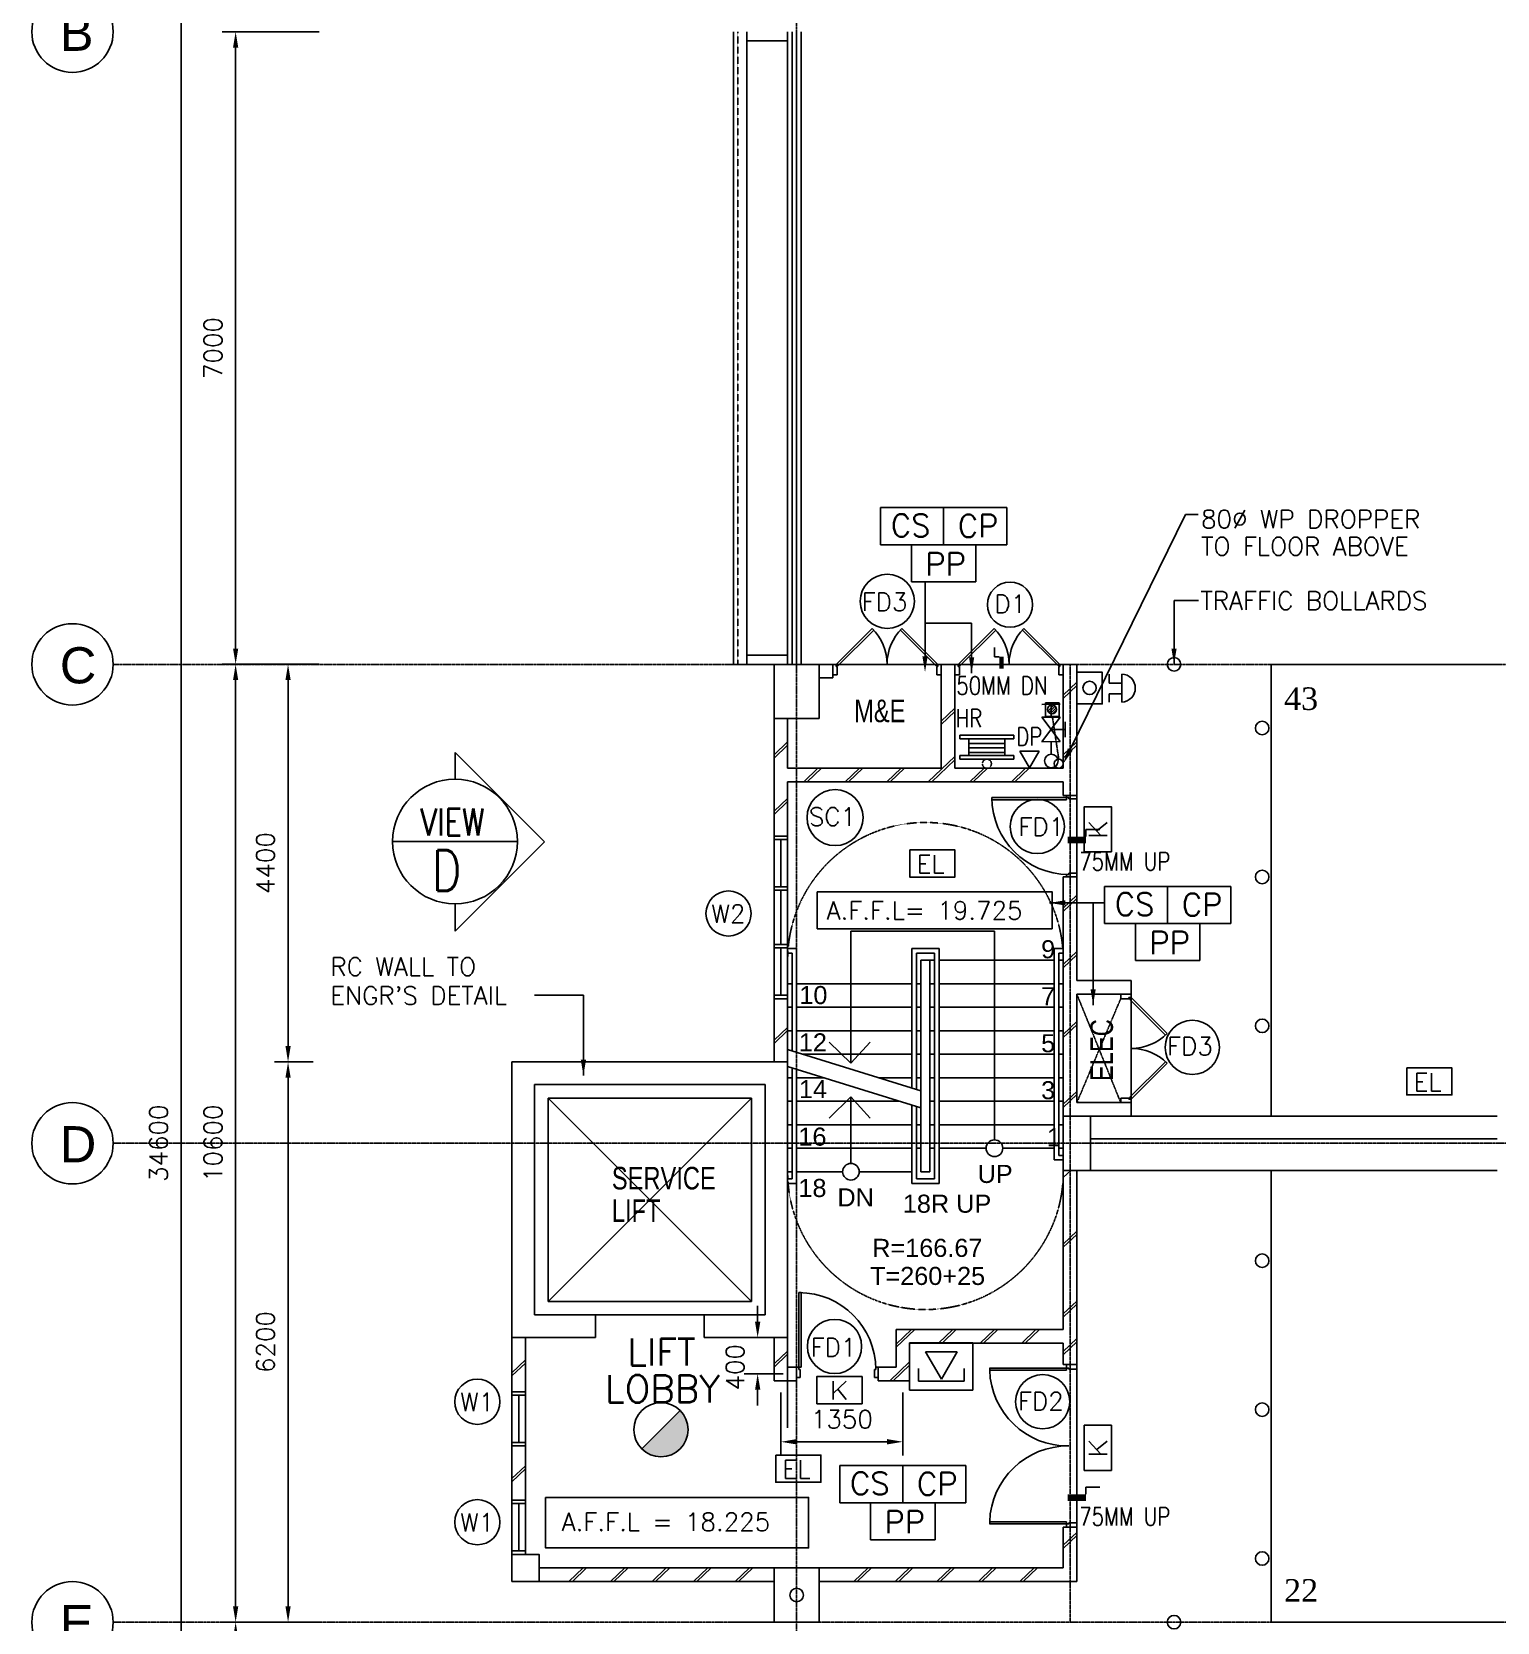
# Model space of a CAD drawing. Header units: millimetres. Extents: x -312260 to 194620, y -310600 to 21683.
# Drawn here: x -46871 to -30659, y -7219 to 10381 of the extents above; entities that cross this region are included whole.
import ezdxf
from ezdxf.enums import TextEntityAlignment as Align

# ---------------------------------------------------------------- set-up
doc = ezdxf.new("R2010")
doc.units = ezdxf.units.MM
doc.header["$LTSCALE"] = 5
doc.header["$MEASUREMENT"] = 0
doc.header["$PDMODE"] = 3
for name, pattern in [('CENTER', [2, 1.25, -0.25, 0.25, -0.25]), ('DASHDOT', [1, 0.5, -0.25, 0, -0.25]), ('DASHDOT2', [0.5, 0.25, -0.125, 0, -0.125]), ('DASHEDX2', [1.5, 1, -0.5]), ('DIVIDE', [1.25, 0.5, -0.25, 0, -0.25, 0, -0.25]), ('HIDDEN', [0.375, 0.25, -0.125]), ('HIDDEN2', [0.1875, 0.125, -0.0625])]:
    doc.linetypes.add(name, pattern=pattern)
for name, color, linetype in [('-FF', 240, 'Continuous'), ('-HR', 4, 'Continuous'), ('-HR PIPE', 4, 'DIVIDE'), ('-HR TEXT', 4, 'Continuous'), ('beam_p', 1, 'Continuous'), ('col', 7, 'Continuous'), ('CP', 8, 'Continuous'), ('CP NUMBERING', 1, 'Continuous'), ('DIM', 7, 'Continuous'), ('DR', 1, 'Continuous'), ('DW-T', 7, 'Continuous'), ('EL & K', 10, 'Continuous'), ('GRID', 9, 'CENTER'), ('L', 1, 'Continuous'), ('LEG-T', 7, 'Continuous'), ('LINE', 7, 'Continuous'), ('parap', 7, 'Continuous'), ('park L', 9, 'DASHEDX2'), ('R25', 5, 'Continuous'), ('RAIL', 1, 'Continuous'), ('RC', 3, 'Continuous'), ('RWDP', 1, 'Continuous'), ('SPEC', 7, 'Continuous'), ('T35', 2, 'Continuous'), ('TEXT', 7, 'Continuous'), ('wall', 2, 'Continuous'), ('WIN', 5, 'Continuous'), ('WP', 50, 'Continuous')]:
    doc.layers.add(name, color=color, linetype=linetype)
doc.styles.add('CARPARK NO', font='TIMES.TTF', dxfattribs={"height": 200})
doc.styles.add('E', font='ROMANS.SHX', dxfattribs={"width": 0.9})
doc.styles.add('HELV', font='HELV.shx')
doc.styles.add('HELVL', font='HELVL.shx')
doc.styles.add('ROMANS', font='romans.shx', dxfattribs={"width": 0.9, "height": 450})
doc.styles.add('ROMS', font='romans.shx', dxfattribs={"width": 0.8, "height": 230})
doc.styles.add('S100', font='ROMANS.shx', dxfattribs={"height": 200})
doc.dimstyles.new('S100', dxfattribs={"dimscale": 0, "dimtxt": 150, "dimasz": 175, "dimexe": 150, "dimexo": 150, "dimgap": 150, "dimtad": 1, "dimdec": 0, "dimzin": 0, "dimdsep": 46, "dimtxsty": 'S100', "dimcen": 0, "dimdle": 100, "dimclrd": 5, "dimclre": 5, "dimclrt": 1, "dimaunit": 1, "dimadec": 0, "dimazin": 0, "dimtfac": 1, "dimtdec": 0, "dimtofl": 0, "dimtmove": 1, "dimatfit": 3, "dimfxl": 1, "dimtolj": 1, "dimtzin": 0, "dimarcsym": 0})

# ---------------------------------------------------------------- blocks, each defined once
blk = doc.blocks.new('*D26')
at = {"layer": 'DEFPOINTS', "color": 0}
for p in [(-44036, -1019), (-43609, -1019), (-43609, -7219)]:
    blk.add_point(p, dxfattribs=at)
at = {"layer": 'DIM', "color": 5, "lineweight": -2}
for p, q in [((-43759, -1019), (-44186, -1019)), ((-44036, -7044), (-44036, -1194)), ((-43759, -7219), (-44186, -7219))]:
    blk.add_line(p, q, dxfattribs=at)
at = {"layer": 'DIM', "color": 5}
for points in [[(-44065, -1194), (-44007, -1194), (-44036, -1019)], [(-44065, -7044), (-44007, -7044), (-44036, -7219)]]:
    blk.add_solid(points, dxfattribs=at)
at = {"layer": 'DIM', "color": 1, "insert": (-44286, -4119), "char_height": 200, "attachment_point": 5, "rotation": 90, "style": 'S100'}
blk.add_mtext('\\A1;6200', dxfattribs=at)
blk = doc.blocks.new('*D27')
at = {"layer": 'DEFPOINTS', "color": 0}
for p in [(-44036, 3381), (-43609, 3381), (-43609, -1019)]:
    blk.add_point(p, dxfattribs=at)
at = {"layer": 'DIM', "color": 5, "lineweight": -2}
for p, q in [((-43759, 3381), (-44186, 3381)), ((-44036, -844), (-44036, 3206)), ((-43759, -1019), (-44186, -1019))]:
    blk.add_line(p, q, dxfattribs=at)
at = {"layer": 'DIM', "color": 5}
for points in [[(-44065, 3206), (-44007, 3206), (-44036, 3381)], [(-44065, -844), (-44007, -844), (-44036, -1019)]]:
    blk.add_solid(points, dxfattribs=at)
at = {"layer": 'DIM', "color": 1, "insert": (-44286, 1181), "char_height": 200, "attachment_point": 5, "rotation": 90, "style": 'S100'}
blk.add_mtext('\\A1;4400', dxfattribs=at)
blk = doc.blocks.new('*D29')
at = {"layer": 'DEFPOINTS', "color": 0}
for p in [(-44616, -7219), (-43541, -7219), (-43541, -14219)]:
    blk.add_point(p, dxfattribs=at)
at = {"layer": 'DIM', "color": 5, "lineweight": -2}
for p, q in [((-43691, -7219), (-44766, -7219)), ((-44616, -14044), (-44616, -7394)), ((-43691, -14219), (-44766, -14219))]:
    blk.add_line(p, q, dxfattribs=at)
at = {"layer": 'DIM', "color": 5}
for points in [[(-44645, -7394), (-44587, -7394), (-44616, -7219)], [(-44645, -14044), (-44587, -14044), (-44616, -14219)]]:
    blk.add_solid(points, dxfattribs=at)
at = {"layer": 'DIM', "color": 1, "insert": (-44866, -10719), "char_height": 200, "attachment_point": 5, "rotation": 90, "style": 'S100'}
blk.add_mtext('\\A1;7000', dxfattribs=at)
blk = doc.blocks.new('*D30')
at = {"layer": 'DEFPOINTS', "color": 0}
for p in [(-44616, 3381), (-43541, 3381), (-43541, -7219)]:
    blk.add_point(p, dxfattribs=at)
at = {"layer": 'DIM', "color": 5, "lineweight": -2}
for p, q in [((-43691, 3381), (-44766, 3381)), ((-44616, -7044), (-44616, 3206)), ((-43691, -7219), (-44766, -7219))]:
    blk.add_line(p, q, dxfattribs=at)
at = {"layer": 'DIM', "color": 5}
for points in [[(-44645, 3206), (-44587, 3206), (-44616, 3381)], [(-44645, -7044), (-44587, -7044), (-44616, -7219)]]:
    blk.add_solid(points, dxfattribs=at)
at = {"layer": 'DIM', "color": 1, "insert": (-44866, -1919), "char_height": 200, "attachment_point": 5, "rotation": 90, "style": 'S100'}
blk.add_mtext('\\A1;10600', dxfattribs=at)
blk = doc.blocks.new('*D31')
at = {"layer": 'DEFPOINTS', "color": 0}
for p in [(-44616, 10381), (-43541, 10381), (-43541, 3381)]:
    blk.add_point(p, dxfattribs=at)
at = {"layer": 'DIM', "color": 5, "lineweight": -2}
for p, q in [((-43691, 10381), (-44766, 10381)), ((-44616, 3556), (-44616, 10206)), ((-43691, 3381), (-44766, 3381))]:
    blk.add_line(p, q, dxfattribs=at)
at = {"layer": 'DIM', "color": 5}
for points in [[(-44645, 10206), (-44587, 10206), (-44616, 10381)], [(-44645, 3556), (-44587, 3556), (-44616, 3381)]]:
    blk.add_solid(points, dxfattribs=at)
at = {"layer": 'DIM', "color": 1, "insert": (-44866, 6881), "char_height": 200, "attachment_point": 5, "rotation": 90, "style": 'S100'}
blk.add_mtext('\\A1;7000', dxfattribs=at)
blk = doc.blocks.new('*D33')
at = {"layer": 'DEFPOINTS', "color": 0}
for p in [(-43541, 15381), (-45219, -19219), (-43541, -19219)]:
    blk.add_point(p, dxfattribs=at)
at = {"layer": 'DIM', "color": 5, "lineweight": -2}
for p, q in [((-43691, 15381), (-45369, 15381)), ((-45219, 15206), (-45219, -19044)), ((-43691, -19219), (-45369, -19219))]:
    blk.add_line(p, q, dxfattribs=at)
at = {"layer": 'DIM', "color": 5}
for points in [[(-45248, 15206), (-45190, 15206), (-45219, 15381)], [(-45248, -19044), (-45190, -19044), (-45219, -19219)]]:
    blk.add_solid(points, dxfattribs=at)
at = {"layer": 'DIM', "color": 1, "insert": (-45469, -1919), "char_height": 200, "attachment_point": 5, "rotation": 90, "style": 'S100'}
blk.add_mtext('\\A1;34600', dxfattribs=at)
blk = doc.blocks.new('DR900')
at = {"layer": 'DR'}
for p, q in [((25, 940), (50, 940)), ((25, 115), (25, 940)), ((50, 115), (50, 940)), ((0, 115), (25, 115)), ((0, 0), (38, 0)), ((50, 115), (25, 115)), ((25, 115), (25, 90)), ((25, 90), (38, 90)), ((38, 90), (38, 0)), ((862, 90), (875, 90)), ((862, 90), (862, 0)), ((862, 0), (900, 0)), ((875, 115), (900, 115)), ((875, 115), (875, 90))]:
    blk.add_line(p, q, dxfattribs=at)
blk.add_arc((25, 90), 850, 0, 90, dxfattribs=at)
blk = doc.blocks.new('DR2')
at = {"layer": 'DR', "color": 5}
for p, q in [((37, 115), (435, 513)), ((55, 97), (452, 495)), ((1145, 97), (748, 495)), ((1163, 115), (765, 513)), ((0, 115), (37, 115)), ((50, 0), (0, 0)), ((37, 115), (37, 90)), ((55, 97), (37, 115)), ((37, 90), (50, 90)), ((50, 90), (50, 0)), ((1145, 97), (1163, 115)), ((1163, 90), (1150, 90)), ((1150, 90), (1150, 0)), ((1163, 115), (1163, 90)), ((1200, 115), (1163, 115)), ((1150, 0), (1200, 0))]:
    blk.add_line(p, q, dxfattribs=at)
for centre, start, end in [((37, 115), 0, 45), ((1163, 115), 135, 180)]:
    blk.add_arc(centre, 563, start, end, dxfattribs=at)
blk = doc.blocks.new('*D78')
at = {"layer": 'DEFPOINTS', "color": 0}
for p in [(-38841, -4069), (-38509, -4069), (-38409, -4472)]:
    blk.add_point(p, dxfattribs=at)
at = {"layer": 'DIM', "color": 5, "lineweight": -2}
for p, q in [((-38841, -3894), (-38841, -3719)), ((-38659, -4069), (-38991, -4069)), ((-38559, -4472), (-38991, -4472)), ((-38841, -4647), (-38841, -4822))]:
    blk.add_line(p, q, dxfattribs=at)
at = {"layer": 'DIM', "color": 5}
for points in [[(-38870, -3894), (-38811, -3894), (-38841, -4069)], [(-38870, -4647), (-38811, -4647), (-38841, -4472)]]:
    blk.add_solid(points, dxfattribs=at)
at = {"layer": 'DIM', "color": 1, "insert": (-39091, -4398), "char_height": 200, "attachment_point": 5, "rotation": 90, "style": 'S100'}
blk.add_mtext('\\A1;400', dxfattribs=at)
blk = doc.blocks.new('*D77')
at = {"layer": 'DEFPOINTS', "color": 0}
for p in [(-38584, -4527), (-37234, -4527), (-38584, -5223)]:
    blk.add_point(p, dxfattribs=at)
at = {"layer": 'DIM', "color": 5, "lineweight": -2}
for p, q in [((-38584, -4677), (-38584, -5373)), ((-37234, -4677), (-37234, -5373)), ((-37409, -5223), (-38409, -5223))]:
    blk.add_line(p, q, dxfattribs=at)
at = {"layer": 'DIM', "color": 5}
for points in [[(-38409, -5193), (-38409, -5252), (-38584, -5223)], [(-37409, -5193), (-37409, -5252), (-37234, -5223)]]:
    blk.add_solid(points, dxfattribs=at)
at = {"layer": 'DIM', "color": 1, "insert": (-37909, -4973), "char_height": 200, "attachment_point": 5, "rotation": 0, "style": 'S100'}
blk.add_mtext('\\A1;1350', dxfattribs=at)
blk = doc.blocks.new('A$C30AE4755')
at = {"layer": 'WP', "color": 5}
for p, q in [((2777, -342), (4052, 2258)), ((4052, 2258), (4192, 2258))]:
    blk.add_line(p, q, dxfattribs=at)
at = {"layer": 'WP', "linetype": 'DASHDOT', "ltscale": 0.1}
blk.add_line((2579, 24), (2650, -449), dxfattribs=at)
at = {"layer": 'WP'}
blk.add_circle((2650, -499), 50, dxfattribs=at)
at = {"layer": 'WP', "color": 5}
blk.add_solid([(2803, -355), (2750, -329), (2700, -499)], dxfattribs=at)
at = {"layer": 'SPEC', "style": 'S100'}
for s, p in [('80%%C WP DROPPER', (4224, 2107)), ('TO FLOOR ABOVE', (4224, 1806))]:
    blk.add_text(s, height=200, dxfattribs=at).set_placement(p)

msp = doc.modelspace()

# ---------------------------------------------------------------- hatches: boundary and pattern name
at = {"layer": '-FF'}
msp.add_hatch(color=2, dxfattribs=at).paths.add_polyline_path([(-39610.4, -5089.1, 0.1989124), (-39698.2, -4877), (-40122.5, -5301.2, 0.6681786)])

# ---------------------------------------------------------------- linework, layer by layer
at = {"layer": '-FF', "color": 2}
for p, q in [((-34953.3, 3270.8), (-34953.3, 3174.3)), ((-34813.7, 3174.3), (-34953.3, 3174.3)), ((-34813.7, 3273.6), (-34813.7, 2961.8)), ((-34813.7, 3054.6), (-34953.3, 3054.6)), ((-34953.3, 3054.6), (-34953.3, 2962))]:
    msp.add_line(p, q, dxfattribs=at)
at = {"layer": '-FF', "color": 2, "ltscale": 10}
for p, q in [((-37159.5, -4129.3), (-36459.5, -4129.3)), ((-37159.5, -4651.2), (-37159.5, -4129.3)), ((-36459.5, -4129.3), (-36459.5, -4651.2)), ((-36982.8, -4229), (-36808.3, -4531.3)), ((-36633.7, -4229), (-36982.8, -4229)), ((-36808.3, -4531.3), (-36633.7, -4229)), ((-37060.6, -4551.5), (-37060.6, -4410.4)), ((-36555.9, -4551.5), (-37060.6, -4551.5)), ((-36555.9, -4410.4), (-36555.9, -4551.5)), ((-36459.5, -4651.2), (-37159.5, -4651.2))]:
    msp.add_line(p, q, dxfattribs=at)
at = {"layer": '-FF', "color": 2, "linetype": 'Continuous'}
msp.add_line((-40122.5, -5301.2), (-39698.2, -4877), dxfattribs=at)
at = {"layer": '-FF', "color": 2}
msp.add_lwpolyline([(-35309.5, 2942.7), (-35028.3, 2942.7), (-35028.3, 3292.6), (-35309.5, 3292.6)], close=True, dxfattribs=at)
msp.add_circle((-35168.3, 3119.7), 73.3, dxfattribs=at)
at = {"layer": '-FF', "color": 2, "linetype": 'Continuous'}
msp.add_circle((-39910.4, -5089.1), 300, dxfattribs=at)
at = {"layer": '-FF', "color": 2}
msp.add_arc((-34818.8, 3117.7), 156, 271.85513, 88.14487, dxfattribs=at)
at = {"layer": '-HR', "color": 13}
for p, q in [((-35493.8, 2938.7), (-35696.7, 2938.1)), ((-35593.5, 2795.2), (-35594, 2938.4)), ((-35493.4, 2795.5), (-35696.3, 2794.9)), ((-35492.6, 2525.2), (-35696.3, 2794.9)), ((-35695.4, 2524.6), (-35493.4, 2795.5)), ((-35594.4, 2660), (-35437.5, 2660)), ((-35437.5, 2576.4), (-35437.5, 2743.7)), ((-36605, 2556.2), (-36605, 2596.2)), ((-36005, 2596.2), (-36605, 2596.2)), ((-36005, 2556.2), (-36605, 2556.2)), ((-36505, 2370.7), (-36505, 2556.2)), ((-36105, 2506.2), (-36505, 2506.2)), ((-36105, 2370.7), (-36105, 2556.2)), ((-36005, 2556.2), (-36005, 2596.2)), ((-35492.6, 2525.2), (-35695.4, 2524.6)), ((-35592.3, 2386.9), (-35592.7, 2524.9)), ((-36005, 2370.7), (-36605, 2370.7)), ((-36605, 2330.7), (-36605, 2370.7)), ((-36005, 2330.7), (-36605, 2330.7)), ((-36105, 2456.2), (-36505, 2456.2)), ((-36105, 2406.2), (-36505, 2406.2)), ((-36005, 2330.7), (-36005, 2370.7)), ((-35728.3, 2420.2), (-35939.9, 2420.2)), ((-35939.9, 2420.2), (-35834.1, 2236.9)), ((-35834.1, 2236.9), (-35728.3, 2420.2))]:
    msp.add_line(p, q, dxfattribs=at)
msp.add_circle((-35592.3, 2311.9), 75, dxfattribs=at)
at = {"layer": '-HR PIPE', "color": 13, "ltscale": 1.3}
msp.add_circle((-36305, 2280.7), 50, dxfattribs=at)
for p, q in [((-36783.1, 5114.9), (-36783.1, 4704.2)), ((-36426.9, 4704.2), (-36426.9, 4293.6)), ((-42878.8, 1420.1), (-41498.8, 1420.1)), ((-34305, 923.5), (-34305, 512.9)), ((-36221.1, 428.8), (-37808.6, 428.8)), ((-37808.6, -1033.4), (-37808.6, 428.8)), ((-36221.1, 428.8), (-36221.1, -1881.9)), ((-33948.7, 512.9), (-33948.7, 102.3)), ((-37034.4, -2234.3), (-37034.4, 105.7)), ((-36884.4, 105.7), (-37034.4, 105.7)), ((-36934.4, -2234.3), (-36934.4, 105.7)), ((-35559.4, 105.7), (-36834.4, 105.7)), ((-35459.4, 105.7), (-35509.4, 105.7)), ((-38459.4, -154.3), (-38509.4, -154.3)), ((-37134.4, -154.3), (-38409.4, -154.3)), ((-37034.4, -154.3), (-37084.4, -154.3)), ((-36884.4, -154.3), (-36934.4, -154.3)), ((-35559.4, -154.3), (-36834.4, -154.3)), ((-35459.4, -154.3), (-35509.4, -154.3)), ((-38459.4, -414.3), (-38509.4, -414.3)), ((-37134.4, -414.3), (-38409.4, -414.3)), ((-37034.4, -414.3), (-37084.4, -414.3)), ((-36884.4, -414.3), (-36934.4, -414.3)), ((-35559.4, -414.3), (-36834.4, -414.3)), ((-35459.4, -414.3), (-35509.4, -414.3)), ((-38459.4, -674.3), (-38509.4, -674.3)), ((-37134.4, -674.3), (-38409.4, -674.3)), ((-37034.4, -675.1), (-37084.4, -675.1)), ((-36884.4, -674.3), (-36934.4, -674.3)), ((-35559.4, -674.3), (-36834.4, -674.3)), ((-35459.4, -674.3), (-35509.4, -674.3)), ((-37808.6, -1033.4), (-38048, -799.5)), ((-37808.6, -1033.4), (-37595.8, -799.5)), ((-37134.4, -934.3), (-38345, -934.3)), ((-37034.4, -934.3), (-37084.4, -934.3)), ((-36884.4, -934.3), (-36934.4, -934.3)), ((-35559.4, -934.3), (-36834.4, -934.3)), ((-35459.4, -934.3), (-35509.4, -934.3)), ((-38459.4, -1194.3), (-38509.4, -1194.3)), ((-38110.6, -1194.3), (-38409.4, -1194.3)), ((-37134.4, -1194.3), (-37505.6, -1194.3)), ((-37034.4, -1194.3), (-37084.4, -1194.3)), ((-36884.4, -1194.3), (-36934.4, -1194.3)), ((-35559.4, -1194.3), (-36834.4, -1194.3)), ((-35459.4, -1194.3), (-35509.4, -1194.3)), ((-37808.6, -1406.6), (-38048, -1640.6)), ((-37808.6, -1406.6), (-37808.6, -2141.9)), ((-37808.6, -1406.6), (-37595.8, -1640.6)), ((-38459.4, -1454.3), (-38509.4, -1454.3)), ((-37271.1, -1454.3), (-38409.4, -1454.3)), ((-36884.4, -1454.3), (-36934.4, -1454.3)), ((-35559.4, -1454.3), (-36834.4, -1454.3)), ((-35459.4, -1454.3), (-35509.4, -1454.3)), ((-38459.4, -1714.3), (-38509.4, -1714.3)), ((-37134.4, -1714.3), (-38409.4, -1714.3)), ((-37034.4, -1714.3), (-37084.4, -1714.3)), ((-36884.4, -1714.3), (-36934.4, -1714.3)), ((-36221.1, -1714.3), (-36834.4, -1714.3)), ((-35559.4, -1714.3), (-36221.1, -1714.3)), ((-35459.4, -1714.3), (-35509.4, -1714.3)), ((-38459.4, -1974.3), (-38509.4, -1974.3)), ((-37134.4, -1974.3), (-38409.4, -1974.3)), ((-37034.4, -1974.3), (-37084.4, -1974.3)), ((-36884.4, -1974.3), (-36934.4, -1974.3)), ((-36313.5, -1974.3), (-36834.4, -1974.3)), ((-35559.4, -1974.3), (-36128.8, -1974.3)), ((-35459.4, -1974.3), (-35509.4, -1974.3)), ((-38459.4, -2234.3), (-38509.4, -2234.3)), ((-37901, -2234.3), (-38409.4, -2234.3)), ((-37134.4, -2234.3), (-37716.3, -2234.3)), ((-37234.5, -5486.3), (-37234.5, -5897)), ((-36878.2, -5897), (-36878.2, -6307.6))]:
    msp.add_line(p, q)
at = {"color": 1}
for p, q in [((-38409.4, 235.7), (-38509.4, 235.7)), ((-38459.4, 185.7), (-38509.4, 185.7)), ((-38459.4, -898.8), (-38459.4, 185.7)), ((-38409.4, -914.3), (-38409.4, 235.7)), ((-36834.4, 235.7), (-37134.4, 235.7)), ((-37134.4, -1309.2), (-37134.4, 235.7)), ((-36884.4, 185.7), (-37084.4, 185.7)), ((-37084.4, -1324.7), (-37084.4, 185.7)), ((-36884.4, -2314.3), (-36884.4, 185.7)), ((-36834.4, -2364.3), (-36834.4, 235.7)), ((-35459.4, 235.7), (-35559.4, 235.7)), ((-35559.4, -1513.2), (-35559.4, 235.7)), ((-35459.4, 185.7), (-35509.4, 185.7)), ((-35509.4, -1531.9), (-35509.4, 185.7)), ((-38459.4, -2314.3), (-38459.4, -1086.2)), ((-38409.4, -2364.3), (-38409.4, -1101.7)), ((-37134.4, -2364.3), (-37134.4, -1496.6)), ((-37084.4, -2314.3), (-37084.4, -1512.1)), ((-35559.4, -2104.3), (-35559.4, -1513.2)), ((-35509.4, -2054.3), (-35509.4, -1531.9)), ((-35459.4, -2104.3), (-35559.4, -2104.3)), ((-35459.4, -2054.3), (-35509.4, -2054.3)), ((-38459.4, -2314.3), (-38509.4, -2314.3)), ((-38409.4, -2364.3), (-38509.4, -2364.3)), ((-37134.4, -2364.3), (-36834.4, -2364.3)), ((-37084.4, -2314.3), (-36884.4, -2314.3))]:
    msp.add_line(p, q, dxfattribs=at)
at = {"color": 5}
for p, q in [((-37034.4, -1340.2), (-38509.4, -883.3)), ((-37034.4, -1527.6), (-38509.4, -1070.7)), ((-41159.4, -1419.3), (-38909.4, -3669.3)), ((-38909.4, -1419.3), (-41159.4, -3669.3)), ((-39434.4, -3819.3), (-40634.4, -3819.3))]:
    msp.add_line(p, q, dxfattribs=at)
at = {"ltscale": 2}
for p, q in [((-38909.4, -1419.3), (-41159.4, -1419.3)), ((-41159.4, -3669.3), (-41159.4, -1419.3)), ((-38909.4, -3669.3), (-38909.4, -1419.3)), ((-38909.4, -3669.3), (-41159.4, -3669.3))]:
    msp.add_line(p, q, dxfattribs=at)
at = {"color": 1}
for points in [[(-38182, 863.5), (-35584.3, 863.5), (-35584.3, 454), (-38182, 454)], [(-41187, -5839), (-38277.3, -5839), (-38277.3, -6396.4), (-41187, -6396.4)]]:
    msp.add_lwpolyline(points, close=True, dxfattribs=at)
at = {"color": 3}
msp.add_circle((-42188.8, 1420.1), 690, dxfattribs=at)
for centre in [(-36221.1, -1974.3), (-37808.6, -2234.3)]:
    msp.add_circle(centre, 92.4)
at = {"color": 5, "linetype": 'HIDDEN'}
for centre, start, end in [((-36984.4, 105.7), 0, 180), ((-36984.4, -2234.3), 180, 359.93751)]:
    msp.add_arc(centre, 1525, start, end, dxfattribs=at)
at = {"layer": 'beam_p', "ltscale": 2}
for p, q in [((-39109.4, 3380.7), (-39109.4, 10380.7)), ((-38959.4, 3380.7), (-38959.4, 10380.7)), ((-38509.4, 10280.7), (-38959.4, 10280.7)), ((-38659.4, 3380.7), (-39109.4, 3380.7)), ((-38509.4, 3480.7), (-38959.4, 3480.7)), ((-35309.4, -1619.3), (-30659.4, -1619.3)), ((-35159.4, -1869.3), (-30659.4, -1869.3)), ((-35309.4, -2219.3), (-30659.4, -2219.3)), ((-38659.4, -7219.3), (-39109.4, -7219.3))]:
    msp.add_line(p, q, dxfattribs=at)
at = {"layer": 'beam_p', "color": 5, "linetype": 'HIDDEN2', "ltscale": 2}
msp.add_line((-39059.4, 10380.7), (-39059.4, 3380.7), dxfattribs=at)
at = {"layer": 'col', "color": 3}
for points in [[(-38159.4, 2780.7), (-38659.4, 2780.7), (-38659.4, 3380.7), (-38159.4, 3380.7)], [(-38159.4, 2780.7), (-38659.4, 2780.7), (-38659.4, 3380.7), (-38159.4, 3380.7)], [(-35159.4, -1619.3), (-35459.4, -1619.3), (-35459.4, -2219.3), (-35159.4, -2219.3)], [(-41559.4, -6769.3), (-41259.4, -6769.3), (-41259.4, -6469.3), (-41559.4, -6469.3)], [(-38159.4, -6619.3), (-38659.4, -6619.3), (-38659.4, -7219.3), (-38159.4, -7219.3)], [(-38159.4, -6619.3), (-38659.4, -6619.3), (-38659.4, -7219.3), (-38159.4, -7219.3)]]:
    msp.add_lwpolyline(points, close=True, dxfattribs=at)
at = {"layer": 'CP', "color": 7}
for centre in [(-34234.4, 3380.7), (-33259.4, 2675.9), (-33259.4, 1028.3), (-33259.4, -619.3), (-33259.4, -3219.3), (-33259.4, -4866.9), (-33259.4, -6514.5), (-34234.4, -7219.3)]:
    msp.add_circle(centre, 75, dxfattribs=at)
at = {"layer": 'DW-T', "color": 1, "linetype": 'Continuous'}
for centre, radius in [((-37407, 4078.1), 300), ((-36048.5, 4040.6), 250), ((-37984.3, 1684.5), 310), ((-35747.1, 1585.7), 300), ((-39163.2, 623.4), 250), ((-34032.3, -858), 300), ((-37990.3, -4167.8), 300), ((-41941.5, -4779.8), 250), ((-35687.9, -4779.8), 300), ((-41941.5, -6112.7), 250)]:
    msp.add_circle(centre, radius, dxfattribs=at)
at = {"layer": 'EL & K', "color": 10}
for points in [[(-34928, 1304.8), (-34928, 1804.8), (-35228, 1804.8), (-35228, 1304.8)], [(-37158.3, 1326.4), (-36658.3, 1326.4), (-36658.3, 1026.4), (-37158.3, 1026.4)], [(-31659.4, -1085), (-31159.4, -1085), (-31159.4, -1385), (-31659.4, -1385)], [(-38186.4, -4801.5), (-37686.4, -4801.5), (-37686.4, -4501.5), (-38186.4, -4501.5)], [(-34928, -5539.5), (-34928, -5039.5), (-35228, -5039.5), (-35228, -5539.5)], [(-38641.1, -5370.4), (-38141.1, -5370.4), (-38141.1, -5670.4), (-38641.1, -5670.4)]]:
    msp.add_lwpolyline(points, close=True, dxfattribs=at)
at = {"layer": 'GRID', "linetype": 'CENTER', "ltscale": 2}
for p, q in [((-38409.4, -21553.2), (-38409.4, 20308)), ((25152.1, 3380.7), (-45970.9, 3380.7)), ((-35384.4, -7219.3), (-35384.4, 3380.7)), ((-45970.9, -1919.3), (22911, -1919.3)), ((-45970.9, -7219.3), (23219.1, -7219.3))]:
    msp.add_line(p, q, dxfattribs=at)
at = {"layer": 'GRID', "color": 7, "linetype": 'ByBlock', "ltscale": 2}
for centre in [(-46420.9, 10380.7), (-46420.9, 3380.7), (-46420.9, -1919.3), (-46420.9, -7219.3)]:
    msp.add_circle(centre, 450, dxfattribs=at)
at = {"layer": 'L'}
for p, q in [((-36809.4, 3380.7), (-38009.4, 3380.7)), ((-35309.4, 1030.7), (-35309.4, 1930.7)), ((-35309.4, -6119.3), (-35309.4, -4419.3))]:
    msp.add_line(p, q, dxfattribs=at)
at = {"layer": 'L', "color": 5}
msp.add_line((-35459.4, 3380.7), (-36659.4, 3380.7), dxfattribs=at)
at = {"layer": 'LEG-T'}
for p, q in [((-37480.3, 5114.9), (-36086, 5114.9)), ((-37480.3, 4704.2), (-37480.3, 5114.9)), ((-36086, 5114.9), (-36086, 4704.2)), ((-36086, 4704.2), (-37480.3, 4704.2)), ((-37139.4, 4293.6), (-37139.4, 4704.2)), ((-36426.9, 4293.6), (-37139.4, 4293.6)), ((-35002.1, 923.5), (-33607.8, 923.5)), ((-35002.1, 512.9), (-35002.1, 923.5)), ((-33607.8, 923.5), (-33607.8, 512.9)), ((-33607.8, 512.9), (-35002.1, 512.9)), ((-34661.2, 102.3), (-34661.2, 512.9)), ((-33948.7, 102.3), (-34661.2, 102.3)), ((-37931.6, -5486.3), (-36537.3, -5486.3)), ((-37931.6, -5897), (-37931.6, -5486.3)), ((-36537.3, -5486.3), (-36537.3, -5897)), ((-36537.3, -5897), (-37931.6, -5897)), ((-37590.7, -6307.6), (-37590.7, -5897)), ((-36878.2, -6307.6), (-37590.7, -6307.6))]:
    msp.add_line(p, q, dxfattribs=at)
at = {"layer": 'LEG-T', "color": 5}
msp.add_lwpolyline([(-36989.2, 3469.1), (-36989.2, 4293.6)], dxfattribs=at)
msp.add_solid([(-36960.1, 3469.1), (-36989.2, 3294.1), (-37018.4, 3469.1)], dxfattribs=at)
at = {"layer": 'LINE', "color": 5, "linetype": 'Continuous'}
for p, q in [((-35655.8, 2804.3), (-35655.8, 2954.3)), ((-35505.8, 2805.2), (-35505.8, 2955.2))]:
    msp.add_line(p, q, dxfattribs=at)
at = {"layer": 'LINE', "color": 5}
for p, q in [((-35630.2, 2864.3), (-35565.9, 2928.6)), ((-35619.2, 2847), (-35548.5, 2917.7)), ((-35602.4, 2835.5), (-35537.1, 2900.8)), ((-35577.5, 2832.1), (-35533.7, 2876))]:
    msp.add_line(p, q, dxfattribs=at)
at = {"layer": 'LINE', "color": 6}
msp.add_line((-34709.4, -269.3), (-34709.4, -1469.3), dxfattribs=at)
at = {"layer": 'LINE', "color": 6, "linetype": 'DASHDOT2'}
for points in [[(-34824.4, -1469.3), (-35309.4, -269.3)], [(-34824.4, -319.3), (-35309.4, -1469.3)]]:
    msp.add_lwpolyline(points, dxfattribs=at)
at = {"layer": 'LINE', "color": 5}
msp.add_circle((-35583.3, 2881.8), 50, dxfattribs=at)
at = {"layer": 'parap', "color": 0, "ltscale": 2}
for p, q in [((-38509.4, 3380.7), (-38509.4, 10380.7)), ((-38359.4, 3380.7), (-38359.4, 10380.7))]:
    msp.add_line(p, q, dxfattribs=at)
at = {"layer": 'park L'}
for p, q in [((-33159.4, 3380.7), (-33159.4, -1619.3)), ((-33159.4, -7219.3), (-33159.4, -2219.3)), ((-33159.4, -7219.3), (-33159.4, -2669.3))]:
    msp.add_line(p, q, dxfattribs=at)
at = {"layer": 'park L', "color": 8, "ltscale": 2}
for p, q in [((-30659.4, 3380.7), (-33159.4, 3380.7)), ((-33159.4, -7219.3), (-30659.4, -7219.3))]:
    msp.add_line(p, q, dxfattribs=at)
at = {"layer": 'R25'}
for p, q in [((-35424.4, -4369.3), (-35424.4, -4406.3)), ((-35424.4, -4369.3), (-35424.4, -4406.3)), ((-35424.4, -4406.3), (-36274.4, -4406.3)), ((-35424.4, -4406.3), (-36274.4, -4406.3)), ((-35424.4, -4431.3), (-36274, -4431.3)), ((-35424.4, -4431.3), (-36274, -4431.3)), ((-35424.4, -4406.3), (-35399.4, -4406.3)), ((-35424.4, -4431.3), (-35424.4, -4406.3)), ((-35424.4, -4406.3), (-35399.4, -4406.3)), ((-35424.4, -4431.3), (-35424.4, -4406.3)), ((-35399.4, -4406.3), (-35399.4, -4419.3)), ((-35399.4, -4406.3), (-35399.4, -4419.3)), ((-35399.4, -4419.3), (-35309.4, -4419.3)), ((-35399.4, -4419.3), (-35309.4, -4419.3)), ((-35424.4, -6132.3), (-36274.4, -6132.3)), ((-35424.4, -6107.3), (-36274, -6107.3)), ((-35424.4, -6107.3), (-35424.4, -6132.3)), ((-35424.4, -6132.3), (-35399.4, -6132.3)), ((-35424.4, -6169.3), (-35424.4, -6132.3)), ((-35399.4, -6132.3), (-35399.4, -6119.3)), ((-35399.4, -6119.3), (-35309.4, -6119.3))]:
    msp.add_line(p, q, dxfattribs=at)
for centre, start, end in [((-35409.6, -4404.5), 181.77368, 270.67407), ((-35409.6, -6134), 89.32593, 178.22632)]:
    msp.add_arc(centre, 864.8, start, end, dxfattribs=at)
at = {"layer": 'RAIL', "color": 5, "ltscale": 1000}
for p, q in [((-38459.4, 3380.7), (-38459.4, 10380.7)), ((-38409.4, 3380.7), (-38409.4, 10380.7))]:
    msp.add_line(p, q, dxfattribs=at)
at = {"layer": 'RC', "ltscale": 2}
for p, q in [((-41559.4, -4069.3), (-41559.4, -1019.3)), ((-38509.4, -1019.3), (-41559.4, -1019.3)), ((-38509.4, -4069.3), (-38509.4, -1019.3)), ((-38509.4, -1619.3), (-38509.4, -1019.3)), ((-41309.4, -3819.3), (-41309.4, -1269.3)), ((-38759.4, -1269.3), (-41309.4, -1269.3)), ((-38759.4, -3819.3), (-38759.4, -1269.3)), ((-40634.4, -3819.3), (-41309.4, -3819.3)), ((-40634.4, -3819.3), (-40634.4, -4069.3)), ((-38759.4, -3819.3), (-39434.4, -3819.3)), ((-39434.4, -3819.3), (-39434.4, -4069.3)), ((-40634.4, -4069.3), (-41559.4, -4069.3)), ((-39434.4, -4069.3), (-38509.4, -4069.3))]:
    msp.add_line(p, q, dxfattribs=at)
at = {"layer": 'RWDP'}
for points in [[(-36169.3, 3465.7), (-36220.6, 3465.7), (-36220.6, 3568.2)], [(-35209.2, 1474.9), (-35209.2, 1551.8), (-35055.4, 1551.8)], [(-35209.2, -5802.2), (-35209.2, -5725.3), (-35055.4, -5725.3)]]:
    msp.add_lwpolyline(points, dxfattribs=at)
for points, const_width in [([(-36143.6, 3332.1), (-36143.6, 3465.7)], 50), ([(-35409.6, 1436.4), (-35209.2, 1436.4)], 75), ([(-35409.6, -5840.7), (-35209.2, -5840.7)], 75)]:
    msp.add_lwpolyline(points, dxfattribs=dict(at, const_width=const_width))
msp.add_circle((-38409.5, -6919.3), 75, dxfattribs=at)
at = {"layer": 'SPEC'}
for p, q in [((-37034.4, -2234.3), (-36934.4, -2234.3)), ((-38509.4, -4397), (-38509.4, -5068))]:
    msp.add_line(p, q, dxfattribs=at)
at = {"layer": 'T35', "color": 3}
for p, q in [((-42188.8, 2406.5), (-41199.3, 1417)), ((-42188.8, 2406.5), (-42188.8, 2110.1)), ((-42188.8, 427.5), (-41199.3, 1417)), ((-42188.8, 730.1), (-42188.8, 427.5))]:
    msp.add_line(p, q, dxfattribs=at)
at = {"layer": 'wall', "ltscale": 2}
for p, q in [((-38009.4, 3380.7), (-38159.4, 3380.7)), ((-38009.4, 3380.7), (-38009.4, 3230.7)), ((-37337.1, 3380.7), (-37481.4, 3380.7)), ((-36809.4, 3380.7), (-36809.4, 2230.7)), ((-36809.4, 3380.7), (-36659.4, 3380.7)), ((-36659.4, 3380.7), (-36659.4, 2230.7)), ((-35459.4, 3380.7), (-35459.4, 2230.7)), ((-35309.4, 3380.7), (-35459.4, 3380.7)), ((-35309.4, 3380.7), (-35309.4, 1930.7)), ((-38009.4, 3230.7), (-38159.4, 3230.7)), ((-38659.4, 1480.7), (-38659.4, 2780.7)), ((-38509.4, 2230.7), (-38509.4, 2780.7)), ((-36809.4, 2230.7), (-38509.4, 2230.7)), ((-35459.4, 2230.7), (-36659.4, 2230.7)), ((-35459.4, 2080.7), (-38509.4, 2080.7)), ((-38509.4, 1480.7), (-38509.4, 2080.7)), ((-35459.4, 2080.7), (-35459.4, 1930.7)), ((-35459.4, 1930.7), (-35309.4, 1930.7)), ((-35309.4, 1030.7), (-35459.4, 1030.7)), ((-35459.4, -3980.3), (-35459.4, 1030.7)), ((-35309.4, 1030.7), (-35309.4, -119.3)), ((-34709.4, -119.3), (-34709.4, -269.3)), ((-38659.4, -1019.3), (-38659.4, -319.3)), ((-38509.4, -1019.3), (-38509.4, -319.3)), ((-38509.4, -1019.3), (-38509.4, -319.3)), ((-35309.4, -269.3), (-34709.4, -269.3)), ((-35309.4, -1469.3), (-35309.4, -269.3)), ((-34709.4, -1469.3), (-34709.4, -1619.3)), ((-35309.4, -1619.3), (-34709.4, -1619.3)), ((-35309.4, -4669.3), (-35309.4, -2219.3)), ((-35459.4, -3980.3), (-37309.4, -3980.3)), ((-37309.4, -3980.3), (-37309.4, -4397)), ((-41559.4, -4669.3), (-41559.4, -4069.3)), ((-41409.4, -4669.3), (-41409.4, -4069.3)), ((-38659.4, -4547), (-38659.4, -4069.3)), ((-38659.4, -4547), (-38659.4, -4069.3)), ((-38509.4, -4397), (-38509.4, -4069.3)), ((-38509.4, -4397), (-38509.4, -4069.3)), ((-35459.4, -4130.3), (-37159.4, -4130.3)), ((-37159.4, -4130.3), (-37159.4, -4547)), ((-35459.4, -4369.3), (-35459.4, -4130.3)), ((-38409.4, -4397), (-38509.4, -4397)), ((-38409.4, -4397), (-38509.4, -4397)), ((-38409.4, -4547), (-38409.4, -4397)), ((-38409.4, -4547), (-38409.4, -4397)), ((-37509.4, -4397), (-37309.4, -4397)), ((-37509.4, -4547), (-37509.4, -4397)), ((-35459.4, -4369.3), (-35309.4, -4369.3)), ((-35459.4, -4369.3), (-35309.4, -4369.3)), ((-38409.4, -4547), (-38659.4, -4547)), ((-38409.4, -4547), (-38659.4, -4547)), ((-37509.4, -4547), (-37159.4, -4547)), ((-41409.4, -4669.3), (-41559.4, -4669.3)), ((-41409.4, -5269.3), (-41559.4, -5269.3)), ((-41559.4, -5869.3), (-41559.4, -5269.3)), ((-41409.4, -5869.3), (-41409.4, -5269.3)), ((-41409.4, -5869.3), (-41559.4, -5869.3)), ((-35459.4, -6169.3), (-35459.4, -6619.3)), ((-35309.4, -6169.3), (-35309.4, -6469.3)), ((-41409.4, -6469.3), (-41559.4, -6469.3)), ((-35309.4, -6769.3), (-35309.4, -6469.3)), ((-38659.4, -6619.3), (-41259.4, -6619.3)), ((-35609.4, -6619.3), (-38159.4, -6619.3)), ((-35459.4, -6619.3), (-38159.4, -6619.3)), ((-38659.4, -6769.3), (-41259.4, -6769.3)), ((-35309.4, -6769.3), (-38159.4, -6769.3))]:
    msp.add_line(p, q, dxfattribs=at)
at = {"layer": 'wall', "color": 5}
for p, q in [((-35655.8, 2955.2), (-35505.8, 2955.2)), ((-35655.8, 2805.2), (-35505.8, 2805.2))]:
    msp.add_line(p, q, dxfattribs=at)
at = {"layer": 'wall', "color": 8}
for points in [[(-35459.4, 3039.1), (-35309.4, 3181.8)], [(-35459.4, 3003.3), (-35309.4, 3146)], [(-36809.4, 2751.5), (-36659.4, 2894.2)], [(-36809.4, 2715.7), (-36659.4, 2858.4)], [(-38659.4, 2378.7), (-38509.4, 2521.4)], [(-38659.4, 2342.9), (-38509.4, 2485.6)], [(-35459.4, 2378.7), (-35309.4, 2521.4)], [(-35459.4, 2342.9), (-35309.4, 2485.6)], [(-36953.1, 2080.7), (-36659.4, 2360.2)], [(-36915.5, 2080.7), (-36659.4, 2324.4)], [(-38331.6, 2080.7), (-38173.9, 2230.7)], [(-38294, 2080.7), (-38136.3, 2230.7)], [(-37872.1, 2080.7), (-37714.4, 2230.7)], [(-37834.5, 2080.7), (-37676.8, 2230.7)], [(-37412.6, 2080.7), (-37254.9, 2230.7)], [(-37375, 2080.7), (-37217.3, 2230.7)], [(-36493.6, 2080.7), (-36336, 2230.7)], [(-36456, 2080.7), (-36298.4, 2230.7)], [(-36034.2, 2080.7), (-35876.5, 2230.7)], [(-35996.5, 2080.7), (-35838.9, 2230.7)], [(-38659.4, 1754.4), (-38509.4, 1897.2)], [(-38659.4, 1718.7), (-38509.4, 1861.4)], [(-35459.4, 682.6), (-35309.4, 825.4)], [(-35459.4, 646.9), (-35309.4, 789.6)], [(-35459.4, 59.2), (-35309.4, 201.9)], [(-35459.4, 23.4), (-35309.4, 166.1)], [(-38659.4, -780), (-38509.4, -637.3)], [(-38659.4, -815.8), (-38509.4, -673)], [(-35459.4, -714.3), (-35309.4, -571.6)], [(-35459.4, -750.1), (-35309.4, -607.4)], [(-35459.4, -1487.8), (-35309.4, -1345.1)], [(-35459.4, -1523.6), (-35309.4, -1380.9)], [(-35459.4, -2297), (-35377.6, -2219.3)], [(-35459.4, -3034.7), (-35309.4, -2892)], [(-35459.4, -3070.5), (-35309.4, -2927.8)], [(-35459.4, -3808.2), (-35309.4, -3665.5)], [(-35459.4, -3844), (-35309.4, -3701.3)], [(-37309.4, -4176.9), (-37102.7, -3980.3)], [(-37309.4, -4141.1), (-37140.4, -3980.3)], [(-36838.5, -4130.3), (-36680.9, -3980.3)], [(-36800.9, -4130.3), (-36643.3, -3980.3)], [(-36379.1, -4130.3), (-36221.4, -3980.3)], [(-36341.4, -4130.3), (-36183.8, -3980.3)], [(-35919.6, -4130.3), (-35761.9, -3980.3)], [(-35881.9, -4130.3), (-35724.3, -3980.3)], [(-38659.4, -4361.5), (-38509.4, -4218.8)], [(-35459.4, -4223.4), (-35309.4, -4080.7)], [(-35459.4, -4259.2), (-35309.4, -4116.5)], [(-41559.4, -4458.1), (-41409.4, -4315.4)], [(-41559.4, -4493.9), (-41409.4, -4351.2)], [(-38659.4, -4397.3), (-38509.4, -4254.6)], [(-38640.4, -4343.4), (-38528.4, -4236.9)], [(-38640.4, -4379.2), (-38528.4, -4272.6)], [(-37378.8, -4547), (-37159.4, -4338.3)], [(-37341.2, -4547), (-37159.4, -4374.1)], [(-41559.4, -5629.8), (-41409.4, -5487.1)], [(-41559.4, -5665.6), (-41409.4, -5522.9)], [(-35459.4, -6368.5), (-35309.4, -6225.8)], [(-35459.4, -6404.3), (-35309.4, -6261.6)], [(-40928.1, -6769.3), (-40770.4, -6619.3)], [(-40890.5, -6769.3), (-40732.8, -6619.3)], [(-40468.6, -6769.3), (-40311, -6619.3)], [(-40431, -6769.3), (-40273.3, -6619.3)], [(-40009.1, -6769.3), (-39851.5, -6619.3)], [(-39971.5, -6769.3), (-39813.8, -6619.3)], [(-39549.6, -6769.3), (-39392, -6619.3)], [(-39512, -6769.3), (-39354.4, -6619.3)], [(-39090.2, -6769.3), (-38932.5, -6619.3)], [(-39052.5, -6769.3), (-38894.9, -6619.3)], [(-37777.5, -6769.3), (-37619.8, -6619.3)], [(-37739.9, -6769.3), (-37582.2, -6619.3)], [(-37318, -6769.3), (-37160.3, -6619.3)], [(-37280.4, -6769.3), (-37122.7, -6619.3)], [(-36858.5, -6769.3), (-36700.8, -6619.3)], [(-36820.9, -6769.3), (-36663.2, -6619.3)], [(-36399, -6769.3), (-36241.4, -6619.3)], [(-36361.4, -6769.3), (-36203.7, -6619.3)], [(-35939.5, -6769.3), (-35781.9, -6619.3)], [(-35901.9, -6769.3), (-35744.3, -6619.3)]]:
    msp.add_lwpolyline(points, dxfattribs=at)
at = {"layer": 'wall', "ltscale": 2}
for points in [[(-38659.4, 1480.7), (-38509.4, 1480.7)], [(-35309.4, -119.3), (-34709.4, -119.3)], [(-38659.4, -319.3), (-38509.4, -319.3)], [(-35309.4, -1469.3), (-34709.4, -1469.3)], [(-35459.4, -6169.3), (-35309.4, -6169.3)]]:
    msp.add_lwpolyline(points, dxfattribs=at)
at = {"layer": 'WIN'}
for p, q in [((-38659.4, 880.7), (-38659.4, 1480.7)), ((-38584.4, 918.7), (-38584.4, 1442.7)), ((-38509.4, 880.7), (-38509.4, 1480.7)), ((-38509.4, 918.7), (-38659.4, 918.7)), ((-38509.4, 880.7), (-38659.4, 880.7)), ((-38659.4, 280.7), (-38659.4, 880.7)), ((-38584.4, 880.7), (-38584.4, 280.7)), ((-38509.4, 280.7), (-38509.4, 880.7)), ((-38509.4, 280.7), (-38659.4, 280.7)), ((-38659.4, -319.3), (-38659.4, 280.7)), ((-38509.4, 242.7), (-38659.4, 242.7)), ((-38584.4, 242.7), (-38584.4, -281.3)), ((-38509.4, -319.3), (-38509.4, 280.7)), ((-35309.4, -4419.3), (-35309.4, -4369.3)), ((-35309.4, -4419.3), (-35309.4, -4369.3)), ((-36274, -4431.3), (-36274, -4406.3)), ((-36274, -4431.3), (-36274, -4406.3)), ((-41559.4, -5269.3), (-41559.4, -4669.3)), ((-41484.4, -5231.3), (-41484.4, -4707.3)), ((-41409.4, -5269.3), (-41409.4, -4669.3)), ((-41559.4, -6469.3), (-41559.4, -5869.3)), ((-41484.4, -5907.3), (-41484.4, -6431.3)), ((-41409.4, -6469.3), (-41409.4, -5869.3)), ((-36274, -6107.3), (-36274, -6132.3)), ((-35309.4, -6119.3), (-35309.4, -6169.3))]:
    msp.add_line(p, q, dxfattribs=at)
at = {"layer": 'WIN', "ltscale": 2}
for p, q in [((-38509.4, 1442.7), (-38659.4, 1442.7)), ((-38509.4, -281.3), (-38659.4, -281.3)), ((-41409.4, -4707.3), (-41559.4, -4707.3)), ((-41409.4, -5231.3), (-41559.4, -5231.3)), ((-41409.4, -5907.3), (-41559.4, -5907.3)), ((-41409.4, -6431.3), (-41559.4, -6431.3))]:
    msp.add_line(p, q, dxfattribs=at)

# ---------------------------------------------------------------- block references
at = {"layer": 'DR'}
for name, p in [('DR2', (-38009.4, 3265.7)), ('DR2', (-36659.4, 3265.7)), ('DR900', (-38409.4, -4512))]:
    msp.add_blockref(name, p, dxfattribs=at)
at = {"layer": 'DR', "xscale": -1, "rotation": 90}
msp.add_blockref('DR900', (-35309.4, 1930.7), dxfattribs=at)
at = {"layer": 'DR', "rotation": 270}
msp.add_blockref('DR2', (-34824.4, -269.3), dxfattribs=at)
at = {"layer": 'GRID', "color": 9}
msp.add_blockref('A$C30AE4755', (-38159.4, 2780.7), dxfattribs=at)

# ---------------------------------------------------------------- texts
at = {"layer": '-HR TEXT', "color": 2, "style": 'ROMANS', "width": 0.8}
for s, p in [('HR', (-36651.4, 2684.9)), ('DP', (-35978.9, 2481.6))]:
    msp.add_text(s, height=200, dxfattribs=at).set_placement(p)
at = {"color": 2, "style": 'HELVL', "width": 0.75}
for s, rotation, p in [('M&E', 0, (-37773.2, 2740.8)), ('ELEC', 90, (-34910.3, -1230.4)), ('SERVICE', 0, (-40453.9, -2430.3)), ('LIFT', 0, (-40453.9, -2790.5))]:
    msp.add_text(s, height=250, rotation=rotation, dxfattribs=at).set_placement(p)
at = {"color": 2, "style": 'S100'}
for s, p in [('A.F.F.L= 19.725', (-38078.5, 557.4)), ('A.F.F.L = 18.225', (-41007.7, -6209.4))]:
    msp.add_text(s, height=200, rotation=0, dxfattribs=at).set_placement(p)
at = {"layer": 'CP NUMBERING', "style": 'CARPARK NO'}
for s, p in [('43', (-33017.7, 2876.1)), ('22', (-33017.7, -6992.6))]:
    msp.add_text(s, height=250, dxfattribs=at).set_placement(p)
at = {"layer": 'DW-T', "color": 7, "style": 'E'}
for s, p in [('FD3', (-37689.2, 3971.4)), ('D1', (-36221.2, 3949.6)), ('FD1', (-35955.1, 1482.8)), ('FD3', (-34310.8, -944.6)), ('FD1', (-38253.3, -4277.2)), ('FD2', (-35960.9, -4874.2))]:
    msp.add_text(s, height=200, dxfattribs=at).set_placement(p)
at = {"layer": 'EL & K', "color": 10, "style": 'ROMS', "width": 1.2}
for p in [(-34975.9, 1444.4), (-34975.9, -5399.9)]:
    msp.add_text('K', height=200, rotation=90, dxfattribs=at).set_placement(p)
at = {"layer": 'EL & K', "color": 10, "style": 'ROMS'}
for p in [(-37082.4, 1069), (-31583.6, -1342.3), (-38565.3, -5627.8)]:
    msp.add_text('EL', height=200, dxfattribs=at).set_placement(p)
at = {"layer": 'EL & K', "color": 10, "style": 'ROMS', "width": 1.2}
msp.add_text('K', height=200, dxfattribs=at).set_placement((-38046.8, -4753.7))
at = {"layer": 'GRID', "color": 3, "linetype": 'ByBlock', "ltscale": 2, "style": 'HELV'}
for s, p in [('B', (-46560.8, 10170.1)), ('C', (-46560.8, 3170.1)), ('D', (-46560.8, -2129.9)), ('E', (-46560.8, -7429.9))]:
    msp.add_text(s, height=400, dxfattribs=at).set_placement(p)
at = {"layer": 'LEG-T', "color": 2, "ltscale": 10, "style": 'S100'}
for s, p in [('CS', (-37148.3, 4918.3, 1943.7)), ('CP', (-36401.4, 4912.6, 1943.7)), ('PP', (-36761.6, 4490.6, 1943.7)), ('CS', (-34670.1, 726.9, 1943.7)), ('CP', (-33923.3, 721.2, 1943.7)), ('PP', (-34283.5, 299.3, 1943.7)), ('CS', (-37599.6, -5682.9, 1943.7)), ('CP', (-36852.8, -5688.6, 1943.7)), ('PP', (-37213, -6110.6, 1943.7))]:
    msp.add_text(s, height=250, dxfattribs=at).set_placement(p, align=Align.MIDDLE)
at = {"layer": 'SPEC', "style": 'S100'}
for s, p in [('TRAFFIC BOLLARDS', (-33941.8, 3985.7)), ('RC WALL TO', (-43567.3, -64.7)), ("ENGR'S DETAIL", (-43567.3, -384.6))]:
    msp.add_text(s, height=200, dxfattribs=at).set_placement(p)
at = {"layer": 'TEXT', "color": 7, "width": 0.8}
for s, style, p in [('50MM DN', 'E', (-36642.3, 3045.8)), ('75MM UP', 'E', (-35282.9, 1099.4)), ('75MM UP', 'S100', (-35282.9, -6150))]:
    msp.add_text(s, height=200, dxfattribs=dict(at, style=style)).set_placement(p)
at = {"layer": 'TEXT', "color": 2, "style": 'E', "width": 0.8}
for s, height, p in [('VIEW', 300, (-42573.4, 1487.3)), ('D', 450, (-42442.8, 873.9))]:
    msp.add_text(s, height=height, dxfattribs=at).set_placement(p)
at = {"layer": 'TEXT', "color": 7, "style": 'E'}
for s, p in [('SC1', (-38274.7, 1595.4)), ('W2', (-39353.6, 520.5)), ('W1', (-42131.9, -4882.7)), ('W1', (-42131.9, -6215.6))]:
    msp.add_text(s, height=200, dxfattribs=at).set_placement(p)
at = {"layer": 'TEXT', "color": 1, "style": 'HELVL'}
for s, p in [('9', (-35704.5, 128)), ('9', (-35704.5, 128)), ('10', (-38379.5, -379.1)), ('7', (-35704.5, -392)), ('12', (-38385.3, -902.8)), ('5', (-35704.5, -912)), ('14', (-38384.4, -1420)), ('3', (-35704.5, -1432)), ('16', (-38390.4, -1945.8)), ('1', (-35641.1, -1952)), ('18', (-38390.4, -2513.9)), ('18R UP', (-37234.5, -2687.9)), ('R=166.67', (-37573.5, -3176.8)), ('T=260+25', (-37597.8, -3487.2))]:
    msp.add_text(s, height=200, rotation=0, dxfattribs=at).set_placement(p)
at = {"layer": 'TEXT', "style": 'HELVL'}
for s, p in [('UP', (-36407.6, -2358.3)), ('DN', (-37958.4, -2618.3))]:
    msp.add_text(s, height=200, rotation=0, dxfattribs=at).set_placement(p)
at = {"layer": 'TEXT', "color": 3, "style": 'S100'}
for s, p in [('LIFT', (-40285, -4378.7)), ('LOBBY', (-40529.5, -4786.4))]:
    msp.add_text(s, height=300, rotation=0, dxfattribs=at).set_placement(p)

# ---------------------------------------------------------------- dimensions: what is measured, and where the dimension line sits
at = {"layer": 'DIM'}
for p1, p2, distance, picture, middle in [((-43541.3, 15380.7), (-43541.3, -19219.3), -1678, '*D33', (-45469.3, -1919.3)), ((-43541.3, 3380.7), (-43541.3, 10380.7), 1074.8, '*D31', (-44866.1, 6880.7)), ((-43541.3, -7219.3), (-43541.3, 3380.7), 1074.8, '*D30', (-44866.1, -1919.3)), ((-43608.6, -1019.3), (-43608.6, 3380.7), 427.6, '*D27', (-44286.1, 1180.7)), ((-43608.6, -7219.3), (-43608.6, -1019.3), 427.6, '*D26', (-44286.2, -4119.3)), ((-37234.4, -4527), (-38584.4, -4527), 695.6, '*D77', (-37909.4, -4972.6)), ((-43541.3, -14219.3), (-43541.3, -7219.3), 1074.8, '*D29', (-44866.1, -10719.3))]:
    dim = msp.add_aligned_dim(p1=p1, p2=p2, distance=distance, dimstyle='S100', override={"dimscale": 1}, dxfattribs=at)
    dim.commit()
    dim.dimension.update_dxf_attribs({"geometry": picture, "text_midpoint": middle})
dim = msp.add_linear_dim(base=(-38840.6, -4069.3), p1=(-38409.4, -4472), p2=(-38509.4, -4069.3), angle=90, text='400', dimstyle='S100', override={"dimscale": 1}, dxfattribs=at)
dim.commit()
dim.dimension.update_dxf_attribs({"geometry": '*D78', "text_midpoint": (-38840.6, -4397.6), "dimtype": 160})

# ---------------------------------------------------------------- leaders
at = {"layer": 'LEG-T', "color": 5}
msp.add_leader([(-36473.8, 3284.5), (-36473.8, 3838.1), (-36989.2, 3838.1)], dimstyle='S100', override={"dimscale": 1, "dimgap": 10, "dimtad": 0}, dxfattribs=at)
at = {"layer": 'LEG-T'}
for points in [[(-35613.1, 740.9), (-35002.1, 740.9)], [(-35129.4, -389.1), (-35129.4, 740.9)]]:
    msp.add_leader(points, dimstyle='S100', override={"dimscale": 1, "dimtad": 0}, dxfattribs=at)
at = {"layer": 'SPEC'}
for points, override in [([(-34234.4, 3380.7), (-34234.4, 4087.6), (-33964.5, 4087.6)], {"dimscale": 1, "dimtad": 0}), ([(-40768.5, -1170.4), (-40768.5, -278.7), (-41310.8, -278.7)], {"dimscale": 1})]:
    msp.add_leader(points, dimstyle='S100', override=override, dxfattribs=at)

doc.saveas('drawing.dxf')
